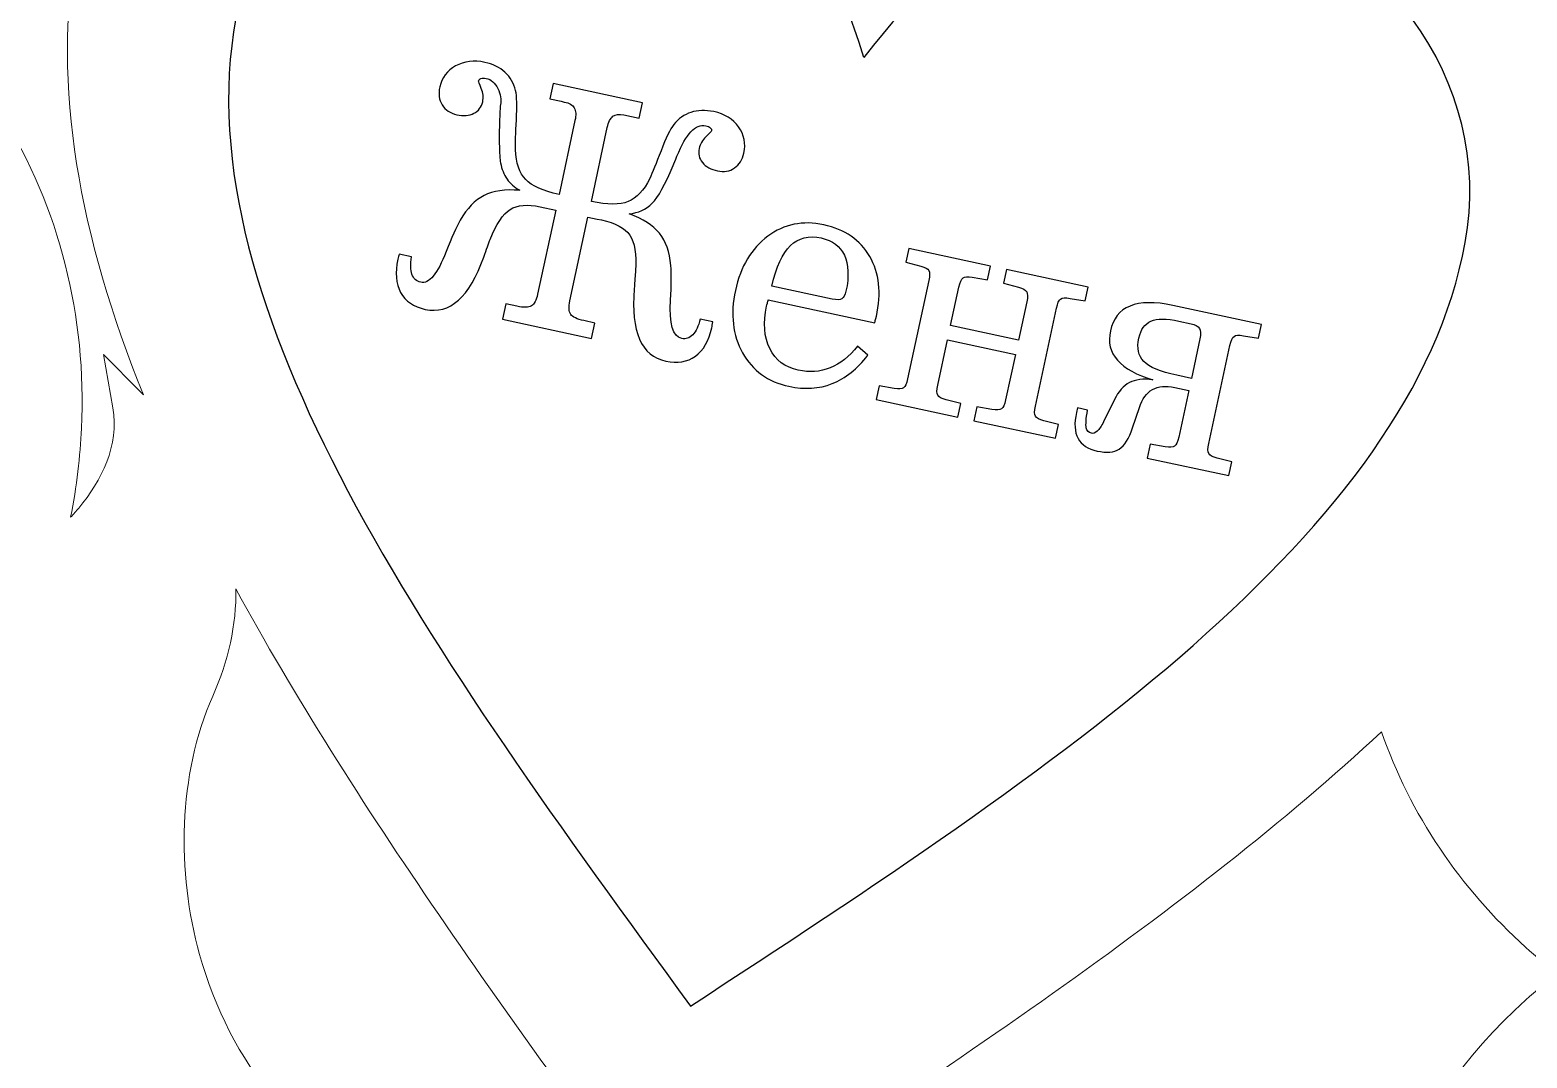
# Model space of a CAD drawing. Header units: centimetres. Extents: x -30.6 to 32.1, y -25.7 to 17.6.
# Drawn here: x 25.23 to 28.301, y 6.486 to 8.597 of the extents above; entities that cross this region are included whole.
import ezdxf

# ---------------------------------------------------------------- set-up
doc = ezdxf.new("R2010")
doc.units = ezdxf.units.CM
doc.header["$MEASUREMENT"] = 0
doc.layers.add('layer 1', color=7, linetype='Continuous')

msp = doc.modelspace()

# ---------------------------------------------------------------- linework, layer by layer
at = {"layer": 'layer 1', "color": 19, "lineweight": 20}
for points, knots in [([(17.73142, 17.14809), (17.73142, 17.14809), (31.34349, 17.14809), (31.34349, 17.14809), (31.34349, 17.14809), (31.72517, 17.14809), (32.03745, 16.83581), (32.03745, 16.45413), (32.03745, 16.45413), (32.03745, 16.45413), (32.03745, -3.15795), (32.03745, -3.15795), (32.03745, -3.15795), (32.03745, -3.53963), (31.72517, -3.85191), (31.34349, -3.85191), (31.34349, -3.85191), (31.34349, -3.85191), (17.73142, -3.85191), (17.73142, -3.85191), (17.73142, -3.85191), (17.34974, -3.85191), (17.03746, -3.53963), (17.03746, -3.15795), (17.03746, -3.15795), (17.03746, -3.15795), (17.03746, 16.45413), (17.03746, 16.45413), (17.03746, 16.45413), (17.03746, 16.83581), (17.34974, 17.14809), (17.73142, 17.14809)], [0, 0, 0, 0, 0.1111111, 0.1111111, 0.1111111, 0.1111111, 0.2222222, 0.2222222, 0.2222222, 0.2222222, 0.3333333, 0.3333333, 0.3333333, 0.3333333, 0.4444444, 0.4444444, 0.4444444, 0.4444444, 0.5555556, 0.5555556, 0.5555556, 0.5555556, 0.6666667, 0.6666667, 0.6666667, 0.6666667, 0.7777778, 0.7777778, 0.7777778, 0.7777778, 1, 1, 1, 1]), ([(25.46233, 7.84723), (25.33211, 8.17092), (25.27278, 8.48166), (25.32578, 8.77189), (25.32578, 8.77189), (25.39909, 9.17336), (25.77547, 9.44752), (26.1928, 9.42285), (26.1928, 9.42285), (26.16258, 9.44852), (26.13297, 9.47634), (26.10396, 9.50646), (26.10396, 9.50646), (25.86368, 9.75591), (25.72585, 10.08635), (25.54875, 10.38401), (25.54875, 10.38401), (25.47678, 10.50491), (25.37339, 10.63325), (25.24199, 10.68008), (25.24199, 10.68008), (25.15333, 10.71164), (25.06153, 10.70054), (24.98219, 10.6477), (24.98219, 10.6477), (24.91342, 10.60189), (24.86014, 10.52909), (24.83228, 10.44806), (24.83228, 10.44806), (24.82903, 10.43863), (24.82617, 10.42922), (24.82367, 10.41984), (24.82367, 10.41984), (24.84836, 10.40086), (24.87221, 10.38055), (24.89512, 10.35885), (24.89512, 10.35885), (24.93225, 10.41744), (25.00352, 10.46102), (25.06632, 10.47785), (25.06632, 10.47785), (25.09859, 10.48651), (25.13239, 10.48955), (25.16542, 10.48457), (25.16542, 10.48457), (25.28679, 10.46631), (25.34285, 10.35371), (25.36218, 10.23533), (25.36218, 10.23533), (25.39201, 10.05284), (25.30839, 9.94206), (25.18786, 9.89404), (25.18786, 9.89404), (25.52078, 9.0156), (24.67392, 8.28489), (24.04539, 8.7039), (24.04539, 8.7039), (23.95746, 8.76253), (23.8817, 8.84481), (23.82794, 8.93943), (23.82794, 8.93943), (23.78915, 9.00771), (23.753, 9.09989), (23.7557, 9.18123), (23.7557, 9.18123), (23.75781, 9.24433), (23.76365, 9.31248), (23.77776, 9.37395), (23.77776, 9.37395), (23.78607, 9.41022), (23.8032, 9.47577), (23.84767, 9.47504), (23.84767, 9.47504), (23.90694, 9.47407), (23.91549, 9.35253), (23.91971, 9.30877), (23.91971, 9.30877), (23.92949, 9.20752), (23.98435, 9.12908), (24.06539, 9.07864), (24.06539, 9.07864), (24.09738, 9.05874), (24.13353, 9.0432), (24.16973, 9.03479), (24.16973, 9.03479), (24.17827, 9.0328), (24.19116, 9.03038), (24.20387, 9.02931), (24.20387, 9.02931), (24.19564, 9.03689), (24.18753, 9.04458), (24.17959, 9.05256), (24.17959, 9.05256), (24.14036, 9.09208), (24.10779, 9.13608), (24.08124, 9.1863), (24.08124, 9.1863), (24.07105, 9.20558), (24.0642, 9.22645), (24.06048, 9.24818), (24.06048, 9.24818), (24.05454, 9.28298), (24.05682, 9.31888), (24.06438, 9.35318), (24.06438, 9.35318), (24.07523, 9.40258), (24.09823, 9.45343), (24.12802, 9.49306), (24.12802, 9.49306), (24.15086, 9.52342), (24.1914, 9.56433), (24.23136, 9.54627), (24.23136, 9.54627), (24.26804, 9.52971), (24.2688, 9.48065), (24.26453, 9.44499), (24.26453, 9.44499), (24.25973, 9.40492), (24.26517, 9.36452), (24.28629, 9.33038), (24.28629, 9.33038), (24.31444, 9.28487), (24.36286, 9.26229), (24.41199, 9.25479), (24.41199, 9.25479), (24.48752, 9.24325), (24.56934, 9.26506), (24.63867, 9.29612), (24.63867, 9.29612), (24.71314, 9.32946), (24.77903, 9.38252), (24.82108, 9.45714), (24.82108, 9.45714), (24.90769, 9.61085), (24.86259, 9.78897), (24.78217, 9.93536), (24.78217, 9.93536), (24.71406, 9.97781), (24.66635, 10.05213), (24.6364, 10.12943), (24.6364, 10.12943), (24.53583, 10.22445), (24.41086, 10.28327), (24.27715, 10.31375), (24.27715, 10.31375), (24.25185, 10.31951), (24.22389, 10.3247), (24.19488, 10.32888), (24.19488, 10.32888), (24.21372, 10.3186), (24.23198, 10.30812), (24.24927, 10.29775), (24.24927, 10.29775), (24.39046, 10.21294), (24.52605, 10.09625), (24.60751, 9.9443), (24.60751, 9.9443), (24.60751, 9.9443), (24.62543, 9.91086), (24.62543, 9.91086), (24.62543, 9.91086), (24.62543, 9.91086), (24.59303, 9.89393), (24.59303, 9.89393), (24.59303, 9.89393), (24.57392, 9.88391), (24.55021, 9.87479), (24.52586, 9.86905), (24.52586, 9.86905), (24.52727, 9.86608), (24.52863, 9.86321), (24.52984, 9.8604), (24.52984, 9.8604), (24.5635, 9.78366), (24.56834, 9.68117), (24.56568, 9.59804), (24.56568, 9.59804), (24.56568, 9.59804), (24.56473, 9.56856), (24.56473, 9.56856), (24.56473, 9.56856), (24.56473, 9.56856), (24.53748, 9.56366), (24.53748, 9.56366), (24.53748, 9.56366), (24.39121, 9.53742), (24.25564, 9.67818), (24.158, 9.81011), (24.158, 9.81011), (24.17663, 9.76228), (24.18542, 9.70824), (24.18351, 9.64839), (24.18351, 9.64839), (24.18351, 9.64839), (24.18267, 9.6218), (24.18267, 9.6218), (24.18267, 9.6218), (24.18267, 9.6218), (24.15866, 9.61478), (24.15866, 9.61478), (24.15866, 9.61478), (24.11908, 9.60319), (24.08991, 9.59345), (24.04742, 9.59445), (24.04742, 9.59445), (23.97844, 9.5961), (23.91958, 9.62802), (23.87083, 9.67918), (23.87083, 9.67918), (23.84123, 9.7102), (23.77289, 9.7269), (23.73337, 9.73287), (23.73337, 9.73287), (23.65381, 9.7449), (23.56914, 9.73832), (23.49136, 9.71739), (23.49136, 9.71739), (23.26143, 9.65554), (23.10475, 9.47666), (23.02248, 9.24353), (23.02248, 9.24353), (22.93794, 9.00389), (22.9102, 8.74806), (22.95053, 8.4952), (22.95053, 8.4952), (22.95986, 8.43669), (22.97285, 8.37821), (22.98982, 8.32136), (22.98982, 8.32136), (23.00126, 8.44515), (23.00598, 8.59001), (22.98446, 8.6804), (22.98446, 8.6804), (22.9744, 8.72267), (22.97567, 8.76516), (22.98709, 8.80693), (22.98709, 8.80693), (22.99656, 8.84151), (23.0124, 8.8737), (23.0315, 8.90325), (23.0315, 8.90325), (23.05651, 8.94195), (23.08713, 8.97641), (23.11913, 9.00853), (23.11913, 9.00853), (23.14074, 9.03018), (23.16566, 9.05155), (23.1859, 9.07419), (23.1859, 9.07419), (23.23504, 9.1291), (23.341, 9.25565), (23.36582, 9.32371), (23.36582, 9.32371), (23.36582, 9.32371), (23.38126, 9.36606), (23.38126, 9.36606), (23.38126, 9.36606), (23.38126, 9.36606), (23.41639, 9.34044), (23.41639, 9.34044), (23.41639, 9.34044), (23.45004, 9.31586), (23.47913, 9.2856), (23.50355, 9.25079), (23.50355, 9.25079), (23.56311, 9.16575), (23.59121, 9.05904), (23.60271, 8.95485), (23.60271, 8.95485), (23.61519, 8.84196), (23.60962, 8.72367), (23.59481, 8.61127), (23.59481, 8.61127), (23.59351, 8.60131), (23.59213, 8.59127), (23.59067, 8.58113), (23.59067, 8.58113), (23.60087, 8.59995), (23.60875, 8.61939), (23.61303, 8.63819), (23.61303, 8.63819), (23.61912, 8.66483), (23.63259, 8.69271), (23.66078, 8.69718), (23.66078, 8.69718), (23.71437, 8.70567), (23.74267, 8.61888), (23.75428, 8.57732), (23.75428, 8.57732), (23.77861, 8.49044), (23.78668, 8.39051), (23.78652, 8.30022), (23.78652, 8.30022), (23.78629, 8.1652), (23.74414, 8.09255), (23.6891, 7.97887), (23.6891, 7.97887), (23.63245, 7.86187), (23.62581, 7.77602), (23.66043, 7.6477), (23.66043, 7.6477), (23.6983, 7.50721), (23.77458, 7.38133), (23.86964, 7.27726), (23.86964, 7.27726), (23.89021, 7.2548), (23.91429, 7.23029), (23.93952, 7.20727), (23.93952, 7.20727), (23.92531, 7.26955), (23.91308, 7.3342), (23.90743, 7.39308), (23.90743, 7.39308), (23.90567, 7.41143), (23.90471, 7.42989), (23.9042, 7.44836), (23.9042, 7.44836), (23.9031, 7.4911), (23.90472, 7.53357), (23.90524, 7.57629), (23.90524, 7.57629), (23.90536, 7.589), (23.90601, 7.6324), (23.90169, 7.64274), (23.90169, 7.64274), (23.89251, 7.65885), (23.89255, 7.67935), (23.90772, 7.69278), (23.90772, 7.69278), (23.92188, 7.70528), (23.94081, 7.70264), (23.95369, 7.69083), (23.95369, 7.69083), (23.95655, 7.6882), (23.95922, 7.68527), (23.9618, 7.68234), (23.9618, 7.68234), (23.9693, 7.67389), (23.97643, 7.66478), (23.98327, 7.65574), (23.98327, 7.65574), (24.00782, 7.62336), (24.0307, 7.58885), (24.05234, 7.55423), (24.05234, 7.55423), (24.12881, 7.43193), (24.19416, 7.2986), (24.24854, 7.16364), (24.24854, 7.16364), (24.31614, 6.99584), (24.44179, 6.85653), (24.57935, 6.75123), (24.57935, 6.75123), (24.67535, 6.67777), (24.81236, 6.59549), (24.9281, 6.56516), (24.9281, 6.56516), (24.9769, 6.55237), (25.02577, 6.53719), (25.07334, 6.51894), (25.07334, 6.51894), (25.07095, 6.52225), (25.06854, 6.52555), (25.06616, 6.52883), (25.06616, 6.52883), (25.00621, 6.61078), (24.94186, 6.69092), (24.87266, 6.76408), (24.87266, 6.76408), (24.85143, 6.78653), (24.82962, 6.80842), (24.80706, 6.82936), (24.80706, 6.82936), (24.72669, 6.90415), (24.6658, 6.99353), (24.63075, 7.10144), (24.63075, 7.10144), (24.60597, 7.17774), (24.59846, 7.24962), (24.59211, 7.32918), (24.59211, 7.32918), (24.58477, 7.42118), (24.52516, 7.62825), (24.46992, 7.6976), (24.46992, 7.6976), (24.45632, 7.71468), (24.44793, 7.7366), (24.45775, 7.75838), (24.45775, 7.75838), (24.48722, 7.82381), (24.61994, 7.7619), (24.65917, 7.7384), (24.65917, 7.7384), (24.67971, 7.72611), (24.70005, 7.71123), (24.71765, 7.69369), (24.71765, 7.69369), (24.72337, 7.72024), (24.72882, 7.75342), (24.73107, 7.76519), (24.73107, 7.76519), (24.74496, 7.8379), (24.76105, 7.90907), (24.78395, 7.97926), (24.78395, 7.97926), (24.84741, 8.17359), (24.95452, 8.33608), (25.12684, 8.43586), (25.12684, 8.43586), (25.12684, 8.43586), (25.15415, 8.45166), (25.15415, 8.45166), (25.15415, 8.45166), (25.15415, 8.45166), (25.1712, 8.42392), (25.1712, 8.42392), (25.1712, 8.42392), (25.2902, 8.2303), (25.34606, 8.00939), (25.33523, 7.77841), (25.33523, 7.77841), (25.33266, 7.72343), (25.32539, 7.65812), (25.31298, 7.59605), (25.31298, 7.59605), (25.31888, 7.60249), (25.32449, 7.60893), (25.32966, 7.61515), (25.32966, 7.61515), (25.37638, 7.6715), (25.41316, 7.74313), (25.39958, 7.82081), (25.39958, 7.82081), (25.39958, 7.82081), (25.38046, 7.93023), (25.38046, 7.93023), (25.38046, 7.93023), (25.38046, 7.93023), (25.45606, 7.85363), (25.45606, 7.85363), (25.45606, 7.85363), (25.45606, 7.85363), (25.46233, 7.84723), (25.46233, 7.84723)], [0, 0, 0, 0, 0.0089286, 0.0089286, 0.0089286, 0.0089286, 0.0178571, 0.0178571, 0.0178571, 0.0178571, 0.0267857, 0.0267857, 0.0267857, 0.0267857, 0.0357143, 0.0357143, 0.0357143, 0.0357143, 0.0446429, 0.0446429, 0.0446429, 0.0446429, 0.0535714, 0.0535714, 0.0535714, 0.0535714, 0.0625, 0.0625, 0.0625, 0.0625, 0.0714286, 0.0714286, 0.0714286, 0.0714286, 0.0803571, 0.0803571, 0.0803571, 0.0803571, 0.0892857, 0.0892857, 0.0892857, 0.0892857, 0.0982143, 0.0982143, 0.0982143, 0.0982143, 0.1071429, 0.1071429, 0.1071429, 0.1071429, 0.1160714, 0.1160714, 0.1160714, 0.1160714, 0.125, 0.125, 0.125, 0.125, 0.1339286, 0.1339286, 0.1339286, 0.1339286, 0.1428571, 0.1428571, 0.1428571, 0.1428571, 0.1517857, 0.1517857, 0.1517857, 0.1517857, 0.1607143, 0.1607143, 0.1607143, 0.1607143, 0.1696429, 0.1696429, 0.1696429, 0.1696429, 0.1785714, 0.1785714, 0.1785714, 0.1785714, 0.1875, 0.1875, 0.1875, 0.1875, 0.1964286, 0.1964286, 0.1964286, 0.1964286, 0.2053571, 0.2053571, 0.2053571, 0.2053571, 0.2142857, 0.2142857, 0.2142857, 0.2142857, 0.2232143, 0.2232143, 0.2232143, 0.2232143, 0.2321429, 0.2321429, 0.2321429, 0.2321429, 0.2410714, 0.2410714, 0.2410714, 0.2410714, 0.25, 0.25, 0.25, 0.25, 0.2589286, 0.2589286, 0.2589286, 0.2589286, 0.2678571, 0.2678571, 0.2678571, 0.2678571, 0.2767857, 0.2767857, 0.2767857, 0.2767857, 0.2857143, 0.2857143, 0.2857143, 0.2857143, 0.2946429, 0.2946429, 0.2946429, 0.2946429, 0.3035714, 0.3035714, 0.3035714, 0.3035714, 0.3125, 0.3125, 0.3125, 0.3125, 0.3214286, 0.3214286, 0.3214286, 0.3214286, 0.3303571, 0.3303571, 0.3303571, 0.3303571, 0.3392857, 0.3392857, 0.3392857, 0.3392857, 0.3482143, 0.3482143, 0.3482143, 0.3482143, 0.3571429, 0.3571429, 0.3571429, 0.3571429, 0.3660714, 0.3660714, 0.3660714, 0.3660714, 0.375, 0.375, 0.375, 0.375, 0.3839286, 0.3839286, 0.3839286, 0.3839286, 0.3928571, 0.3928571, 0.3928571, 0.3928571, 0.4017857, 0.4017857, 0.4017857, 0.4017857, 0.4107143, 0.4107143, 0.4107143, 0.4107143, 0.4196429, 0.4196429, 0.4196429, 0.4196429, 0.4285714, 0.4285714, 0.4285714, 0.4285714, 0.4375, 0.4375, 0.4375, 0.4375, 0.4464286, 0.4464286, 0.4464286, 0.4464286, 0.4553571, 0.4553571, 0.4553571, 0.4553571, 0.4642857, 0.4642857, 0.4642857, 0.4642857, 0.4732143, 0.4732143, 0.4732143, 0.4732143, 0.4821429, 0.4821429, 0.4821429, 0.4821429, 0.4910714, 0.4910714, 0.4910714, 0.4910714, 0.5, 0.5, 0.5, 0.5, 0.5089286, 0.5089286, 0.5089286, 0.5089286, 0.5178571, 0.5178571, 0.5178571, 0.5178571, 0.5267857, 0.5267857, 0.5267857, 0.5267857, 0.5357143, 0.5357143, 0.5357143, 0.5357143, 0.5446429, 0.5446429, 0.5446429, 0.5446429, 0.5535714, 0.5535714, 0.5535714, 0.5535714, 0.5625, 0.5625, 0.5625, 0.5625, 0.5714286, 0.5714286, 0.5714286, 0.5714286, 0.5803571, 0.5803571, 0.5803571, 0.5803571, 0.5892857, 0.5892857, 0.5892857, 0.5892857, 0.5982143, 0.5982143, 0.5982143, 0.5982143, 0.6071429, 0.6071429, 0.6071429, 0.6071429, 0.6160714, 0.6160714, 0.6160714, 0.6160714, 0.625, 0.625, 0.625, 0.625, 0.6339286, 0.6339286, 0.6339286, 0.6339286, 0.6428571, 0.6428571, 0.6428571, 0.6428571, 0.6517857, 0.6517857, 0.6517857, 0.6517857, 0.6607143, 0.6607143, 0.6607143, 0.6607143, 0.6696429, 0.6696429, 0.6696429, 0.6696429, 0.6785714, 0.6785714, 0.6785714, 0.6785714, 0.6875, 0.6875, 0.6875, 0.6875, 0.6964286, 0.6964286, 0.6964286, 0.6964286, 0.7053571, 0.7053571, 0.7053571, 0.7053571, 0.7142857, 0.7142857, 0.7142857, 0.7142857, 0.7232143, 0.7232143, 0.7232143, 0.7232143, 0.7321429, 0.7321429, 0.7321429, 0.7321429, 0.7410714, 0.7410714, 0.7410714, 0.7410714, 0.75, 0.75, 0.75, 0.75, 0.7589286, 0.7589286, 0.7589286, 0.7589286, 0.7678571, 0.7678571, 0.7678571, 0.7678571, 0.7767857, 0.7767857, 0.7767857, 0.7767857, 0.7857143, 0.7857143, 0.7857143, 0.7857143, 0.7946429, 0.7946429, 0.7946429, 0.7946429, 0.8035714, 0.8035714, 0.8035714, 0.8035714, 0.8125, 0.8125, 0.8125, 0.8125, 0.8214286, 0.8214286, 0.8214286, 0.8214286, 0.8303571, 0.8303571, 0.8303571, 0.8303571, 0.8392857, 0.8392857, 0.8392857, 0.8392857, 0.8482143, 0.8482143, 0.8482143, 0.8482143, 0.8571429, 0.8571429, 0.8571429, 0.8571429, 0.8660714, 0.8660714, 0.8660714, 0.8660714, 0.875, 0.875, 0.875, 0.875, 0.8839286, 0.8839286, 0.8839286, 0.8839286, 0.8928571, 0.8928571, 0.8928571, 0.8928571, 0.9017857, 0.9017857, 0.9017857, 0.9017857, 0.9107143, 0.9107143, 0.9107143, 0.9107143, 0.9196429, 0.9196429, 0.9196429, 0.9196429, 0.9285714, 0.9285714, 0.9285714, 0.9285714, 0.9375, 0.9375, 0.9375, 0.9375, 0.9464286, 0.9464286, 0.9464286, 0.9464286, 0.9553571, 0.9553571, 0.9553571, 0.9553571, 0.9642857, 0.9642857, 0.9642857, 0.9642857, 0.9732143, 0.9732143, 0.9732143, 0.9732143, 0.9821429, 0.9821429, 0.9821429, 0.9821429, 1, 1, 1, 1]), ([(28.00225, 7.15565), (27.6067, 6.78773), (27.08085, 6.4436), (26.5549, 6.09949), (26.5549, 6.09949), (26.22249, 6.5552), (25.89005, 7.01092), (25.65192, 7.44942), (25.65192, 7.44942), (25.65318, 7.37536), (25.63695, 7.30138), (25.60461, 7.22865), (25.60461, 7.22865), (25.5331, 7.06778), (25.53056, 6.86742), (25.57755, 6.69863), (25.57755, 6.69863), (25.63986, 6.47471), (25.78392, 6.30359), (25.97631, 6.19596), (25.97631, 6.19596), (26.06991, 6.14358), (26.1675, 6.05613), (26.24606, 5.98118), (26.24606, 5.98118), (26.3704, 5.86257), (26.48732, 5.73196), (26.59671, 5.59774), (26.59671, 5.59774), (26.87059, 5.26163), (27.11743, 4.87582), (27.29617, 4.47287), (27.29617, 4.47287), (27.33628, 4.38243), (27.3736, 4.28936), (27.40707, 4.19437), (27.40707, 4.19437), (27.66985, 4.47362), (28.07715, 4.60061), (28.44956, 4.35838), (28.44956, 4.35838), (28.47601, 4.3421), (28.50081, 4.32328), (28.52397, 4.30261), (28.52397, 4.30261), (28.50291, 4.34815), (28.49001, 4.40054), (28.4871, 4.46026), (28.4871, 4.46026), (28.48601, 4.48218), (28.48478, 4.50487), (28.50633, 4.51946), (28.50633, 4.51946), (28.53191, 4.53681), (28.55991, 4.52173), (28.58399, 4.51085), (28.58399, 4.51085), (28.76521, 4.42885), (29.17454, 4.45258), (29.2805, 4.64614), (29.2805, 4.64614), (29.22767, 4.65774), (29.17182, 4.67191), (29.12392, 4.69551), (29.12392, 4.69551), (29.0783, 4.71799), (29.04385, 4.74751), (29.01023, 4.78373), (29.01023, 4.78373), (28.99673, 4.79831), (28.98461, 4.81255), (28.99009, 4.83391), (28.99009, 4.83391), (28.99596, 4.85675), (29.016, 4.86382), (29.0364, 4.87068), (29.0364, 4.87068), (29.08771, 4.88799), (29.13839, 4.90232), (29.1918, 4.91296), (29.1918, 4.91296), (29.28202, 4.93089), (29.36818, 4.94209), (29.45777, 4.9666), (29.45777, 4.9666), (29.56592, 4.99616), (29.68783, 5.04174), (29.78492, 5.09568), (29.78492, 5.09568), (29.87406, 5.14522), (29.93011, 5.19746), (29.98266, 5.28195), (29.98266, 5.28195), (30.0133, 5.33119), (30.04002, 5.38455), (30.06454, 5.43855), (30.06454, 5.43855), (29.91794, 5.31097), (29.7424, 5.24194), (29.54352, 5.37382), (29.54352, 5.37382), (29.54271, 5.37436), (29.54193, 5.37489), (29.54116, 5.37542), (29.54116, 5.37542), (29.40022, 5.16851), (29.11923, 5.07249), (28.86916, 5.06905), (28.86916, 5.06905), (28.55836, 5.06471), (28.2639, 5.19303), (28.08869, 5.44159), (28.08869, 5.44159), (28.03107, 5.5233), (27.99155, 5.61425), (27.97073, 5.71055), (27.97073, 5.71055), (27.90006, 6.0372), (28.04847, 6.38067), (28.29808, 6.60537), (28.29808, 6.60537), (28.31912, 6.62432), (28.34068, 6.64227), (28.36268, 6.65931), (28.36268, 6.65931), (28.34068, 6.67635), (28.31912, 6.69432), (28.29808, 6.71327), (28.29808, 6.71327), (28.1644, 6.8336), (28.05977, 6.98801), (28.00225, 7.15565)], [0, 0, 0, 0, 0.0294118, 0.0294118, 0.0294118, 0.0294118, 0.0588235, 0.0588235, 0.0588235, 0.0588235, 0.0882353, 0.0882353, 0.0882353, 0.0882353, 0.1176471, 0.1176471, 0.1176471, 0.1176471, 0.1470588, 0.1470588, 0.1470588, 0.1470588, 0.1764706, 0.1764706, 0.1764706, 0.1764706, 0.2058824, 0.2058824, 0.2058824, 0.2058824, 0.2352941, 0.2352941, 0.2352941, 0.2352941, 0.2647059, 0.2647059, 0.2647059, 0.2647059, 0.2941176, 0.2941176, 0.2941176, 0.2941176, 0.3235294, 0.3235294, 0.3235294, 0.3235294, 0.3529412, 0.3529412, 0.3529412, 0.3529412, 0.3823529, 0.3823529, 0.3823529, 0.3823529, 0.4117647, 0.4117647, 0.4117647, 0.4117647, 0.4411765, 0.4411765, 0.4411765, 0.4411765, 0.4705882, 0.4705882, 0.4705882, 0.4705882, 0.5, 0.5, 0.5, 0.5, 0.5294118, 0.5294118, 0.5294118, 0.5294118, 0.5588235, 0.5588235, 0.5588235, 0.5588235, 0.5882353, 0.5882353, 0.5882353, 0.5882353, 0.6176471, 0.6176471, 0.6176471, 0.6176471, 0.6470588, 0.6470588, 0.6470588, 0.6470588, 0.6764706, 0.6764706, 0.6764706, 0.6764706, 0.7058824, 0.7058824, 0.7058824, 0.7058824, 0.7352941, 0.7352941, 0.7352941, 0.7352941, 0.7647059, 0.7647059, 0.7647059, 0.7647059, 0.7941176, 0.7941176, 0.7941176, 0.7941176, 0.8235294, 0.8235294, 0.8235294, 0.8235294, 0.8529412, 0.8529412, 0.8529412, 0.8529412, 0.8823529, 0.8823529, 0.8823529, 0.8823529, 0.9117647, 0.9117647, 0.9117647, 0.9117647, 0.9411765, 0.9411765, 0.9411765, 0.9411765, 1, 1, 1, 1])]:
    msp.add_open_spline(points, degree=3, knots=knots, dxfattribs=at)
at = {"layer": 'layer 1', "color": 51}
msp.add_open_spline([(26.94018, 8.54019), (27.15251, 8.81103), (27.33749, 8.93204), (27.65274, 8.87448), (27.65274, 8.87448), (28.00077, 8.81093), (28.23421, 8.4909), (28.17381, 8.16013), (28.17381, 8.16013), (28.06439, 7.56089), (27.32448, 7.07678), (26.58456, 6.59269), (26.58456, 6.59269), (26.06348, 7.30704), (25.54242, 8.02141), (25.65184, 8.62064), (25.65184, 8.62064), (25.71224, 8.95141), (26.04371, 9.16829), (26.39175, 9.10474), (26.39175, 9.10474), (26.707, 9.04717), (26.83727, 8.86859), (26.94018, 8.54019)], degree=3, knots=[0, 0, 0, 0, 0.1428571, 0.1428571, 0.1428571, 0.1428571, 0.2857143, 0.2857143, 0.2857143, 0.2857143, 0.4285714, 0.4285714, 0.4285714, 0.4285714, 0.5714286, 0.5714286, 0.5714286, 0.5714286, 0.7142857, 0.7142857, 0.7142857, 0.7142857, 1, 1, 1, 1], dxfattribs=at)
at = {"layer": 'layer 1', "color": 250}
for points, knots in [([(26.31495, 8.25889), (26.31495, 8.25889), (26.3476, 8.41038), (26.3476, 8.41038), (26.3476, 8.41038), (26.35008, 8.42187), (26.34963, 8.43061), (26.34622, 8.43649), (26.34622, 8.43649), (26.34281, 8.44236), (26.33597, 8.44641), (26.32571, 8.44862), (26.32571, 8.44862), (26.32571, 8.44862), (26.31912, 8.45004), (26.31912, 8.45004), (26.31912, 8.45004), (26.31912, 8.45004), (26.29623, 8.45497), (26.29623, 8.45497), (26.29623, 8.45497), (26.29623, 8.45497), (26.30302, 8.48646), (26.30302, 8.48646), (26.30302, 8.48646), (26.30302, 8.48646), (26.48587, 8.44705), (26.48587, 8.44705), (26.48587, 8.44705), (26.48587, 8.44705), (26.47908, 8.41556), (26.47908, 8.41556), (26.47908, 8.41556), (26.47908, 8.41556), (26.44761, 8.42235), (26.44761, 8.42235), (26.44761, 8.42235), (26.43823, 8.42437), (26.43089, 8.42338), (26.42556, 8.41927), (26.42556, 8.41927), (26.42024, 8.41516), (26.41634, 8.40736), (26.41391, 8.39609), (26.41391, 8.39609), (26.41391, 8.39609), (26.38126, 8.2446), (26.38126, 8.2446), (26.38126, 8.2446), (26.41419, 8.2375), (26.43927, 8.23735), (26.45665, 8.24423), (26.45665, 8.24423), (26.47402, 8.25112), (26.48877, 8.26699), (26.50088, 8.29171), (26.50088, 8.29171), (26.50648, 8.30359), (26.51417, 8.32249), (26.52412, 8.34862), (26.52412, 8.34862), (26.5341, 8.37486), (26.54288, 8.39282), (26.55046, 8.40252), (26.55046, 8.40252), (26.55996, 8.41461), (26.57166, 8.42283), (26.58561, 8.42741), (26.58561, 8.42741), (26.59957, 8.43201), (26.6151, 8.43252), (26.63218, 8.42884), (26.63218, 8.42884), (26.65462, 8.424), (26.67164, 8.41355), (26.68325, 8.3975), (26.68325, 8.3975), (26.69486, 8.38145), (26.69847, 8.36349), (26.69414, 8.3434), (26.69414, 8.3434), (26.69128, 8.33012), (26.6849, 8.32004), (26.67489, 8.3132), (26.67489, 8.3132), (26.66501, 8.30634), (26.65338, 8.30441), (26.64009, 8.30727), (26.64009, 8.30727), (26.62636, 8.31023), (26.61603, 8.31595), (26.60919, 8.32432), (26.60919, 8.32432), (26.60226, 8.33282), (26.60001, 8.34242), (26.60237, 8.35336), (26.60237, 8.35336), (26.60424, 8.36207), (26.60886, 8.36996), (26.61622, 8.37701), (26.61622, 8.37701), (26.62358, 8.38407), (26.62739, 8.38816), (26.62763, 8.38928), (26.62763, 8.38928), (26.62814, 8.39162), (26.62731, 8.39378), (26.62517, 8.39576), (26.62517, 8.39576), (26.62314, 8.39772), (26.62005, 8.39908), (26.61591, 8.39997), (26.61591, 8.39997), (26.59492, 8.4045), (26.57535, 8.3836), (26.55689, 8.33747), (26.55689, 8.33747), (26.55355, 8.32907), (26.55088, 8.32264), (26.549, 8.31826), (26.549, 8.31826), (26.53285, 8.2791), (26.51851, 8.25321), (26.50601, 8.24072), (26.50601, 8.24072), (26.49352, 8.22835), (26.47769, 8.22101), (26.45858, 8.21905), (26.45858, 8.21905), (26.48696, 8.20873), (26.50771, 8.1955), (26.52079, 8.17924), (26.52079, 8.17924), (26.53399, 8.16296), (26.54172, 8.14086), (26.54425, 8.11297), (26.54425, 8.11297), (26.5456, 8.09597), (26.54544, 8.07241), (26.54371, 8.04218), (26.54371, 8.04218), (26.5409, 7.99337), (26.54852, 7.96696), (26.56661, 7.96306), (26.56661, 7.96306), (26.57509, 7.96124), (26.58266, 7.96381), (26.5893, 7.97079), (26.5893, 7.97079), (26.59595, 7.97776), (26.60106, 7.98847), (26.60465, 8.003), (26.60465, 8.003), (26.60465, 8.003), (26.63011, 7.99751), (26.63011, 7.99751), (26.63011, 7.99751), (26.62983, 7.99512), (26.62957, 7.99284), (26.62924, 7.9908), (26.62924, 7.9908), (26.62895, 7.98888), (26.62854, 7.98698), (26.62818, 7.98531), (26.62818, 7.98531), (26.62238, 7.9584), (26.61118, 7.93897), (26.59469, 7.92699), (26.59469, 7.92699), (26.57819, 7.91489), (26.55793, 7.91143), (26.53404, 7.91658), (26.53404, 7.91658), (26.48359, 7.92746), (26.46201, 7.97696), (26.46919, 8.06502), (26.46919, 8.06502), (26.47035, 8.08124), (26.47116, 8.09368), (26.47177, 8.10243), (26.47177, 8.10243), (26.47402, 8.13617), (26.47012, 8.16037), (26.4601, 8.17516), (26.4601, 8.17516), (26.44995, 8.18984), (26.4306, 8.20032), (26.4018, 8.20652), (26.4018, 8.20652), (26.4018, 8.20652), (26.39297, 8.20843), (26.39297, 8.20843), (26.39297, 8.20843), (26.39297, 8.20843), (26.37433, 8.21244), (26.37433, 8.21244), (26.37433, 8.21244), (26.37433, 8.21244), (26.33725, 8.04041), (26.33725, 8.04041), (26.33725, 8.04041), (26.33449, 8.02758), (26.33507, 8.01834), (26.33889, 8.01273), (26.33889, 8.01273), (26.3427, 8.00712), (26.3517, 8.00284), (26.36588, 7.99978), (26.36588, 7.99978), (26.36588, 7.99978), (26.38843, 7.99492), (26.38843, 7.99492), (26.38843, 7.99492), (26.38843, 7.99492), (26.38164, 7.96344), (26.38164, 7.96344), (26.38164, 7.96344), (26.38164, 7.96344), (26.19879, 8.00285), (26.19879, 8.00285), (26.19879, 8.00285), (26.19879, 8.00285), (26.20557, 8.03433), (26.20557, 8.03433), (26.20557, 8.03433), (26.20557, 8.03433), (26.22846, 8.0294), (26.22846, 8.0294), (26.22846, 8.0294), (26.24241, 8.02639), (26.25238, 8.02658), (26.25817, 8.03012), (26.25817, 8.03012), (26.26396, 8.03366), (26.26813, 8.04164), (26.27082, 8.05415), (26.27082, 8.05415), (26.27082, 8.05415), (26.30802, 8.22673), (26.30802, 8.22673), (26.30802, 8.22673), (26.30802, 8.22673), (26.27654, 8.23352), (26.27654, 8.23352), (26.27654, 8.23352), (26.25019, 8.2392), (26.22947, 8.23736), (26.21461, 8.22806), (26.21461, 8.22806), (26.19974, 8.21865), (26.18611, 8.19822), (26.17381, 8.16664), (26.17381, 8.16664), (26.17059, 8.15823), (26.16623, 8.14609), (26.16047, 8.13027), (26.16047, 8.13027), (26.13103, 8.04783), (26.09108, 8.01205), (26.04039, 8.02298), (26.04039, 8.02298), (26.01662, 8.0281), (25.99983, 8.03966), (25.99004, 8.05765), (25.99004, 8.05765), (25.98023, 8.07554), (25.97826, 8.0984), (25.98423, 8.12608), (25.98423, 8.12608), (25.98461, 8.12786), (25.98509, 8.12952), (25.98556, 8.13117), (25.98556, 8.13117), (25.98601, 8.13271), (25.98648, 8.13435), (25.98709, 8.1361), (25.98709, 8.1361), (25.98709, 8.1361), (26.01255, 8.13061), (26.01255, 8.13061), (26.01255, 8.13061), (26.00983, 8.11589), (26.01008, 8.10403), (26.01327, 8.09494), (26.01327, 8.09494), (26.01644, 8.08584), (26.02239, 8.08036), (26.0311, 8.07848), (26.0311, 8.07848), (26.04829, 8.07478), (26.06566, 8.0958), (26.08321, 8.14142), (26.08321, 8.14142), (26.09441, 8.17009), (26.10407, 8.19161), (26.11222, 8.20608), (26.11222, 8.20608), (26.12611, 8.23043), (26.14249, 8.24734), (26.16111, 8.25676), (26.16111, 8.25676), (26.17984, 8.26617), (26.2042, 8.26967), (26.23419, 8.26741), (26.23419, 8.26741), (26.22349, 8.27357), (26.21487, 8.28127), (26.20833, 8.29051), (26.20833, 8.29051), (26.20193, 8.29984), (26.19739, 8.31074), (26.19486, 8.32344), (26.19486, 8.32344), (26.1936, 8.33002), (26.19282, 8.34373), (26.19245, 8.36426), (26.19245, 8.36426), (26.19238, 8.36824), (26.19228, 8.37107), (26.19223, 8.37295), (26.19223, 8.37295), (26.19235, 8.38928), (26.19262, 8.40464), (26.19322, 8.41876), (26.19322, 8.41876), (26.1937, 8.43292), (26.19426, 8.44097), (26.19474, 8.4432), (26.19474, 8.4432), (26.19701, 8.4537), (26.19518, 8.46472), (26.18951, 8.47634), (26.18951, 8.47634), (26.18383, 8.48796), (26.17574, 8.49484), (26.16524, 8.49711), (26.16524, 8.49711), (26.16089, 8.49804), (26.15737, 8.49798), (26.15483, 8.49702), (26.15483, 8.49702), (26.15214, 8.49596), (26.15057, 8.49408), (26.15002, 8.49151), (26.15002, 8.49151), (26.14988, 8.49084), (26.15171, 8.48577), (26.15551, 8.47631), (26.15551, 8.47631), (26.15919, 8.46687), (26.16016, 8.45778), (26.15828, 8.44907), (26.15828, 8.44907), (26.15593, 8.43813), (26.14991, 8.43032), (26.14021, 8.4254), (26.14021, 8.4254), (26.13053, 8.42059), (26.11875, 8.41963), (26.10514, 8.42257), (26.10514, 8.42257), (26.09141, 8.42552), (26.0814, 8.43223), (26.07513, 8.4427), (26.07513, 8.4427), (26.06886, 8.45317), (26.06721, 8.46555), (26.07031, 8.47995), (26.07031, 8.47995), (26.07433, 8.49859), (26.08511, 8.51286), (26.10275, 8.52261), (26.10275, 8.52261), (26.12039, 8.53236), (26.14032, 8.53484), (26.16253, 8.53006), (26.16253, 8.53006), (26.17928, 8.52645), (26.19311, 8.51961), (26.20404, 8.50965), (26.20404, 8.50965), (26.2151, 8.49968), (26.22226, 8.48739), (26.22572, 8.47251), (26.22572, 8.47251), (26.22853, 8.4601), (26.22908, 8.43989), (26.22742, 8.4121), (26.22742, 8.4121), (26.22574, 8.38431), (26.22511, 8.36399), (26.22558, 8.35104), (26.22558, 8.35104), (26.22661, 8.32325), (26.23363, 8.3027), (26.24653, 8.28941), (26.24653, 8.28941), (26.25943, 8.27611), (26.28224, 8.26594), (26.31495, 8.25889)], [0, 0, 0, 0, 0.009901, 0.009901, 0.009901, 0.009901, 0.019802, 0.019802, 0.019802, 0.019802, 0.029703, 0.029703, 0.029703, 0.029703, 0.039604, 0.039604, 0.039604, 0.039604, 0.049505, 0.049505, 0.049505, 0.049505, 0.0594059, 0.0594059, 0.0594059, 0.0594059, 0.0693069, 0.0693069, 0.0693069, 0.0693069, 0.0792079, 0.0792079, 0.0792079, 0.0792079, 0.0891089, 0.0891089, 0.0891089, 0.0891089, 0.0990099, 0.0990099, 0.0990099, 0.0990099, 0.1089109, 0.1089109, 0.1089109, 0.1089109, 0.1188119, 0.1188119, 0.1188119, 0.1188119, 0.1287129, 0.1287129, 0.1287129, 0.1287129, 0.1386139, 0.1386139, 0.1386139, 0.1386139, 0.1485149, 0.1485149, 0.1485149, 0.1485149, 0.1584158, 0.1584158, 0.1584158, 0.1584158, 0.1683168, 0.1683168, 0.1683168, 0.1683168, 0.1782178, 0.1782178, 0.1782178, 0.1782178, 0.1881188, 0.1881188, 0.1881188, 0.1881188, 0.1980198, 0.1980198, 0.1980198, 0.1980198, 0.2079208, 0.2079208, 0.2079208, 0.2079208, 0.2178218, 0.2178218, 0.2178218, 0.2178218, 0.2277228, 0.2277228, 0.2277228, 0.2277228, 0.2376238, 0.2376238, 0.2376238, 0.2376238, 0.2475248, 0.2475248, 0.2475248, 0.2475248, 0.2574257, 0.2574257, 0.2574257, 0.2574257, 0.2673267, 0.2673267, 0.2673267, 0.2673267, 0.2772277, 0.2772277, 0.2772277, 0.2772277, 0.2871287, 0.2871287, 0.2871287, 0.2871287, 0.2970297, 0.2970297, 0.2970297, 0.2970297, 0.3069307, 0.3069307, 0.3069307, 0.3069307, 0.3168317, 0.3168317, 0.3168317, 0.3168317, 0.3267327, 0.3267327, 0.3267327, 0.3267327, 0.3366337, 0.3366337, 0.3366337, 0.3366337, 0.3465347, 0.3465347, 0.3465347, 0.3465347, 0.3564356, 0.3564356, 0.3564356, 0.3564356, 0.3663366, 0.3663366, 0.3663366, 0.3663366, 0.3762376, 0.3762376, 0.3762376, 0.3762376, 0.3861386, 0.3861386, 0.3861386, 0.3861386, 0.3960396, 0.3960396, 0.3960396, 0.3960396, 0.4059406, 0.4059406, 0.4059406, 0.4059406, 0.4158416, 0.4158416, 0.4158416, 0.4158416, 0.4257426, 0.4257426, 0.4257426, 0.4257426, 0.4356436, 0.4356436, 0.4356436, 0.4356436, 0.4455446, 0.4455446, 0.4455446, 0.4455446, 0.4554455, 0.4554455, 0.4554455, 0.4554455, 0.4653465, 0.4653465, 0.4653465, 0.4653465, 0.4752475, 0.4752475, 0.4752475, 0.4752475, 0.4851485, 0.4851485, 0.4851485, 0.4851485, 0.4950495, 0.4950495, 0.4950495, 0.4950495, 0.5049505, 0.5049505, 0.5049505, 0.5049505, 0.5148515, 0.5148515, 0.5148515, 0.5148515, 0.5247525, 0.5247525, 0.5247525, 0.5247525, 0.5346535, 0.5346535, 0.5346535, 0.5346535, 0.5445545, 0.5445545, 0.5445545, 0.5445545, 0.5544554, 0.5544554, 0.5544554, 0.5544554, 0.5643564, 0.5643564, 0.5643564, 0.5643564, 0.5742574, 0.5742574, 0.5742574, 0.5742574, 0.5841584, 0.5841584, 0.5841584, 0.5841584, 0.5940594, 0.5940594, 0.5940594, 0.5940594, 0.6039604, 0.6039604, 0.6039604, 0.6039604, 0.6138614, 0.6138614, 0.6138614, 0.6138614, 0.6237624, 0.6237624, 0.6237624, 0.6237624, 0.6336634, 0.6336634, 0.6336634, 0.6336634, 0.6435644, 0.6435644, 0.6435644, 0.6435644, 0.6534653, 0.6534653, 0.6534653, 0.6534653, 0.6633663, 0.6633663, 0.6633663, 0.6633663, 0.6732673, 0.6732673, 0.6732673, 0.6732673, 0.6831683, 0.6831683, 0.6831683, 0.6831683, 0.6930693, 0.6930693, 0.6930693, 0.6930693, 0.7029703, 0.7029703, 0.7029703, 0.7029703, 0.7128713, 0.7128713, 0.7128713, 0.7128713, 0.7227723, 0.7227723, 0.7227723, 0.7227723, 0.7326733, 0.7326733, 0.7326733, 0.7326733, 0.7425743, 0.7425743, 0.7425743, 0.7425743, 0.7524752, 0.7524752, 0.7524752, 0.7524752, 0.7623762, 0.7623762, 0.7623762, 0.7623762, 0.7722772, 0.7722772, 0.7722772, 0.7722772, 0.7821782, 0.7821782, 0.7821782, 0.7821782, 0.7920792, 0.7920792, 0.7920792, 0.7920792, 0.8019802, 0.8019802, 0.8019802, 0.8019802, 0.8118812, 0.8118812, 0.8118812, 0.8118812, 0.8217822, 0.8217822, 0.8217822, 0.8217822, 0.8316832, 0.8316832, 0.8316832, 0.8316832, 0.8415842, 0.8415842, 0.8415842, 0.8415842, 0.8514851, 0.8514851, 0.8514851, 0.8514851, 0.8613861, 0.8613861, 0.8613861, 0.8613861, 0.8712871, 0.8712871, 0.8712871, 0.8712871, 0.8811881, 0.8811881, 0.8811881, 0.8811881, 0.8910891, 0.8910891, 0.8910891, 0.8910891, 0.9009901, 0.9009901, 0.9009901, 0.9009901, 0.9108911, 0.9108911, 0.9108911, 0.9108911, 0.9207921, 0.9207921, 0.9207921, 0.9207921, 0.9306931, 0.9306931, 0.9306931, 0.9306931, 0.9405941, 0.9405941, 0.9405941, 0.9405941, 0.950495, 0.950495, 0.950495, 0.950495, 0.960396, 0.960396, 0.960396, 0.960396, 0.970297, 0.970297, 0.970297, 0.970297, 0.980198, 0.980198, 0.980198, 0.980198, 1, 1, 1, 1]), ([(26.92747, 7.94732), (26.92747, 7.94732), (26.94813, 7.92885), (26.94813, 7.92885), (26.94813, 7.92885), (26.92677, 7.90075), (26.90258, 7.88119), (26.87552, 7.87056), (26.87552, 7.87056), (26.84846, 7.85992), (26.81873, 7.85803), (26.78647, 7.86498), (26.78647, 7.86498), (26.74349, 7.87424), (26.71173, 7.89709), (26.69145, 7.93359), (26.69145, 7.93359), (26.67114, 7.96998), (26.66622, 8.01274), (26.67678, 8.06175), (26.67678, 8.06175), (26.68739, 8.11098), (26.70954, 8.14815), (26.74305, 8.17304), (26.74305, 8.17304), (26.77657, 8.19795), (26.81495, 8.2058), (26.85793, 8.19654), (26.85793, 8.19654), (26.90136, 8.18718), (26.9328, 8.16556), (26.95236, 8.13168), (26.95236, 8.13168), (26.97181, 8.09781), (26.9764, 8.05675), (26.96601, 8.00853), (26.96601, 8.00853), (26.96572, 8.00719), (26.96514, 8.00509), (26.96428, 8.00212), (26.96428, 8.00212), (26.96338, 7.99905), (26.96278, 7.99684), (26.96244, 7.99527), (26.96244, 7.99527), (26.96244, 7.99527), (26.74409, 8.04233), (26.74409, 8.04233), (26.74409, 8.04233), (26.7437, 8.04055), (26.74311, 8.03834), (26.74231, 8.03571), (26.74231, 8.03571), (26.74151, 8.03308), (26.74095, 8.03098), (26.74068, 8.02975), (26.74068, 8.02975), (26.73325, 7.99526), (26.7355, 7.96615), (26.7473, 7.94234), (26.7473, 7.94234), (26.75924, 7.91862), (26.7786, 7.90382), (26.80562, 7.898), (26.80562, 7.898), (26.82873, 7.89302), (26.85046, 7.89465), (26.87089, 7.90274), (26.87089, 7.90274), (26.89125, 7.91097), (26.9101, 7.92583), (26.92747, 7.94732)], [0, 0, 0, 0, 0.0526316, 0.0526316, 0.0526316, 0.0526316, 0.1052632, 0.1052632, 0.1052632, 0.1052632, 0.1578947, 0.1578947, 0.1578947, 0.1578947, 0.2105263, 0.2105263, 0.2105263, 0.2105263, 0.2631579, 0.2631579, 0.2631579, 0.2631579, 0.3157895, 0.3157895, 0.3157895, 0.3157895, 0.3684211, 0.3684211, 0.3684211, 0.3684211, 0.4210526, 0.4210526, 0.4210526, 0.4210526, 0.4736842, 0.4736842, 0.4736842, 0.4736842, 0.5263158, 0.5263158, 0.5263158, 0.5263158, 0.5789474, 0.5789474, 0.5789474, 0.5789474, 0.6315789, 0.6315789, 0.6315789, 0.6315789, 0.6842105, 0.6842105, 0.6842105, 0.6842105, 0.7368421, 0.7368421, 0.7368421, 0.7368421, 0.7894737, 0.7894737, 0.7894737, 0.7894737, 0.8421053, 0.8421053, 0.8421053, 0.8421053, 0.8947368, 0.8947368, 0.8947368, 0.8947368, 1, 1, 1, 1]), ([(26.87544, 8.04417), (26.88459, 8.0422), (26.89118, 8.0424), (26.89507, 8.04473), (26.89507, 8.04473), (26.89896, 8.04704), (26.90183, 8.05226), (26.90359, 8.06041), (26.90359, 8.06041), (26.91011, 8.09067), (26.90897, 8.11521), (26.90029, 8.13402), (26.90029, 8.13402), (26.89162, 8.15283), (26.87582, 8.16464), (26.85294, 8.16957), (26.85294, 8.16957), (26.82738, 8.17508), (26.80637, 8.1698), (26.78983, 8.15374), (26.78983, 8.15374), (26.77328, 8.13768), (26.76044, 8.11007), (26.7513, 8.07092), (26.7513, 8.07092), (26.7513, 8.07092), (26.87544, 8.04417), (26.87544, 8.04417)], [0, 0, 0, 0, 0.125, 0.125, 0.125, 0.125, 0.25, 0.25, 0.25, 0.25, 0.375, 0.375, 0.375, 0.375, 0.5, 0.5, 0.5, 0.5, 0.625, 0.625, 0.625, 0.625, 0.75, 0.75, 0.75, 0.75, 1, 1, 1, 1]), ([(27.27448, 8.03865), (27.2766, 8.04848), (27.27657, 8.05538), (27.27422, 8.05915), (27.27422, 8.05915), (27.27199, 8.0629), (27.26624, 8.06601), (27.25718, 8.06843), (27.25718, 8.06843), (27.25718, 8.06843), (27.22655, 8.07643), (27.22655, 8.07643), (27.22655, 8.07643), (27.22655, 8.07643), (27.23262, 8.10456), (27.23262, 8.10456), (27.23262, 8.10456), (27.23262, 8.10456), (27.40006, 8.06847), (27.40006, 8.06847), (27.40006, 8.06847), (27.40006, 8.06847), (27.394, 8.04034), (27.394, 8.04034), (27.394, 8.04034), (27.394, 8.04034), (27.36335, 8.04555), (27.36335, 8.04555), (27.36335, 8.04555), (27.35388, 8.04713), (27.34735, 8.04666), (27.34388, 8.04413), (27.34388, 8.04413), (27.34042, 8.04162), (27.33755, 8.03534), (27.33543, 8.02552), (27.33543, 8.02552), (27.33543, 8.02552), (27.292, 7.82401), (27.292, 7.82401), (27.292, 7.82401), (27.28988, 7.81419), (27.28994, 7.8074), (27.29228, 7.80363), (27.29228, 7.80363), (27.29451, 7.79987), (27.30027, 7.79677), (27.30954, 7.7943), (27.30954, 7.7943), (27.30954, 7.7943), (27.33929, 7.78649), (27.33929, 7.78649), (27.33929, 7.78649), (27.33929, 7.78649), (27.33322, 7.75836), (27.33322, 7.75836), (27.33322, 7.75836), (27.33322, 7.75836), (27.16578, 7.79444), (27.16578, 7.79444), (27.16578, 7.79444), (27.16578, 7.79444), (27.17184, 7.82258), (27.17184, 7.82258), (27.17184, 7.82258), (27.17184, 7.82258), (27.20272, 7.81732), (27.20272, 7.81732), (27.20272, 7.81732), (27.21241, 7.81571), (27.21904, 7.81614), (27.22262, 7.81864), (27.22262, 7.81864), (27.22609, 7.82117), (27.22893, 7.82733), (27.23105, 7.83715), (27.23105, 7.83715), (27.23105, 7.83715), (27.25112, 7.93025), (27.25112, 7.93025), (27.25112, 7.93025), (27.25112, 7.93025), (27.11179, 7.96028), (27.11179, 7.96028), (27.11179, 7.96028), (27.11179, 7.96028), (27.09173, 7.86718), (27.09173, 7.86718), (27.09173, 7.86718), (27.08956, 7.85713), (27.08962, 7.85034), (27.09176, 7.84673), (27.09176, 7.84673), (27.09388, 7.843), (27.09966, 7.84001), (27.10894, 7.83754), (27.10894, 7.83754), (27.10894, 7.83754), (27.13901, 7.82965), (27.13901, 7.82965), (27.13901, 7.82965), (27.13901, 7.82965), (27.13295, 7.80152), (27.13295, 7.80152), (27.13295, 7.80152), (27.13295, 7.80152), (26.9655, 7.83761), (26.9655, 7.83761), (26.9655, 7.83761), (26.9655, 7.83761), (26.97156, 7.86574), (26.97156, 7.86574), (26.97156, 7.86574), (26.97156, 7.86574), (27.00255, 7.86046), (27.00255, 7.86046), (27.00255, 7.86046), (27.0118, 7.85894), (27.01819, 7.85931), (27.02166, 7.86184), (27.02166, 7.86184), (27.0251, 7.86425), (27.02794, 7.87041), (27.0301, 7.88046), (27.0301, 7.88046), (27.0301, 7.88046), (27.07353, 8.08196), (27.07353, 8.08196), (27.07353, 8.08196), (27.0757, 8.09201), (27.07567, 8.0989), (27.07353, 8.10252), (27.07353, 8.10252), (27.07141, 8.10624), (27.06586, 8.1092), (27.05702, 8.11157), (27.05702, 8.11157), (27.05702, 8.11157), (27.02627, 8.11959), (27.02627, 8.11959), (27.02627, 8.11959), (27.02627, 8.11959), (27.03233, 8.14773), (27.03233, 8.14773), (27.03233, 8.14773), (27.03233, 8.14773), (27.19979, 8.11164), (27.19979, 8.11164), (27.19979, 8.11164), (27.19979, 8.11164), (27.19373, 8.0835), (27.19373, 8.0835), (27.19373, 8.0835), (27.19373, 8.0835), (27.16274, 8.08878), (27.16274, 8.08878), (27.16274, 8.08878), (27.15349, 8.09031), (27.1471, 8.08993), (27.14363, 8.08741), (27.14363, 8.08741), (27.1402, 8.08499), (27.13732, 8.07873), (27.13516, 8.06868), (27.13516, 8.06868), (27.13516, 8.06868), (27.11815, 7.98975), (27.11815, 7.98975), (27.11815, 7.98975), (27.11815, 7.98975), (27.25747, 7.95973), (27.25747, 7.95973), (27.25747, 7.95973), (27.25747, 7.95973), (27.27448, 8.03865), (27.27448, 8.03865)], [0, 0, 0, 0, 0.0222222, 0.0222222, 0.0222222, 0.0222222, 0.0444444, 0.0444444, 0.0444444, 0.0444444, 0.0666667, 0.0666667, 0.0666667, 0.0666667, 0.0888889, 0.0888889, 0.0888889, 0.0888889, 0.1111111, 0.1111111, 0.1111111, 0.1111111, 0.1333333, 0.1333333, 0.1333333, 0.1333333, 0.1555556, 0.1555556, 0.1555556, 0.1555556, 0.1777778, 0.1777778, 0.1777778, 0.1777778, 0.2, 0.2, 0.2, 0.2, 0.2222222, 0.2222222, 0.2222222, 0.2222222, 0.2444444, 0.2444444, 0.2444444, 0.2444444, 0.2666667, 0.2666667, 0.2666667, 0.2666667, 0.2888889, 0.2888889, 0.2888889, 0.2888889, 0.3111111, 0.3111111, 0.3111111, 0.3111111, 0.3333333, 0.3333333, 0.3333333, 0.3333333, 0.3555556, 0.3555556, 0.3555556, 0.3555556, 0.3777778, 0.3777778, 0.3777778, 0.3777778, 0.4, 0.4, 0.4, 0.4, 0.4222222, 0.4222222, 0.4222222, 0.4222222, 0.4444444, 0.4444444, 0.4444444, 0.4444444, 0.4666667, 0.4666667, 0.4666667, 0.4666667, 0.4888889, 0.4888889, 0.4888889, 0.4888889, 0.5111111, 0.5111111, 0.5111111, 0.5111111, 0.5333333, 0.5333333, 0.5333333, 0.5333333, 0.5555556, 0.5555556, 0.5555556, 0.5555556, 0.5777778, 0.5777778, 0.5777778, 0.5777778, 0.6, 0.6, 0.6, 0.6, 0.6222222, 0.6222222, 0.6222222, 0.6222222, 0.6444444, 0.6444444, 0.6444444, 0.6444444, 0.6666667, 0.6666667, 0.6666667, 0.6666667, 0.6888889, 0.6888889, 0.6888889, 0.6888889, 0.7111111, 0.7111111, 0.7111111, 0.7111111, 0.7333333, 0.7333333, 0.7333333, 0.7333333, 0.7555556, 0.7555556, 0.7555556, 0.7555556, 0.7777778, 0.7777778, 0.7777778, 0.7777778, 0.8, 0.8, 0.8, 0.8, 0.8222222, 0.8222222, 0.8222222, 0.8222222, 0.8444444, 0.8444444, 0.8444444, 0.8444444, 0.8666667, 0.8666667, 0.8666667, 0.8666667, 0.8888889, 0.8888889, 0.8888889, 0.8888889, 0.9111111, 0.9111111, 0.9111111, 0.9111111, 0.9333333, 0.9333333, 0.9333333, 0.9333333, 0.9555556, 0.9555556, 0.9555556, 0.9555556, 1, 1, 1, 1]), ([(27.52144, 7.71779), (27.52144, 7.71779), (27.5275, 7.74592), (27.5275, 7.74592), (27.5275, 7.74592), (27.5275, 7.74592), (27.5585, 7.74065), (27.5585, 7.74065), (27.5585, 7.74065), (27.56774, 7.73912), (27.57414, 7.73949), (27.5776, 7.74202), (27.5776, 7.74202), (27.58104, 7.74443), (27.58388, 7.75059), (27.58605, 7.76064), (27.58605, 7.76064), (27.58605, 7.76064), (27.60669, 7.85642), (27.60669, 7.85642), (27.60669, 7.85642), (27.60669, 7.85642), (27.578, 7.8626), (27.578, 7.8626), (27.578, 7.8626), (27.55948, 7.8666), (27.54422, 7.86521), (27.53225, 7.85845), (27.53225, 7.85845), (27.52027, 7.85168), (27.51142, 7.83934), (27.50547, 7.82146), (27.50547, 7.82146), (27.50547, 7.82146), (27.49134, 7.77976), (27.49134, 7.77976), (27.49134, 7.77976), (27.48411, 7.75761), (27.47503, 7.7431), (27.4642, 7.7362), (27.4642, 7.7362), (27.45337, 7.72931), (27.43825, 7.72801), (27.41882, 7.73219), (27.41882, 7.73219), (27.39962, 7.73633), (27.38653, 7.74499), (27.37954, 7.75807), (27.37954, 7.75807), (27.37255, 7.77114), (27.37146, 7.78889), (27.3763, 7.81134), (27.3763, 7.81134), (27.3763, 7.81134), (27.37835, 7.82082), (27.37835, 7.82082), (27.37835, 7.82082), (27.37835, 7.82082), (27.399, 7.81637), (27.399, 7.81637), (27.399, 7.81637), (27.39609, 7.79854), (27.39522, 7.78635), (27.39642, 7.78002), (27.39642, 7.78002), (27.39771, 7.77355), (27.40122, 7.76975), (27.40713, 7.76848), (27.40713, 7.76848), (27.41082, 7.76769), (27.41478, 7.76928), (27.41915, 7.77325), (27.41915, 7.77325), (27.4234, 7.77724), (27.42754, 7.78347), (27.43169, 7.79192), (27.43169, 7.79192), (27.43169, 7.79192), (27.45436, 7.83797), (27.45436, 7.83797), (27.45436, 7.83797), (27.46252, 7.85467), (27.47272, 7.86626), (27.48507, 7.87259), (27.48507, 7.87259), (27.4973, 7.87894), (27.51337, 7.88086), (27.53318, 7.87846), (27.53318, 7.87846), (27.49941, 7.88819), (27.4752, 7.90159), (27.46048, 7.91843), (27.46048, 7.91843), (27.44577, 7.93526), (27.44087, 7.95536), (27.44593, 7.97881), (27.44593, 7.97881), (27.45136, 8.00403), (27.46485, 8.0211), (27.48636, 8.02978), (27.48636, 8.02978), (27.50787, 8.03858), (27.53715, 8.03893), (27.57421, 8.03094), (27.57421, 8.03094), (27.57421, 8.03094), (27.75573, 7.99182), (27.75573, 7.99182), (27.75573, 7.99182), (27.75573, 7.99182), (27.74967, 7.96368), (27.74967, 7.96368), (27.74967, 7.96368), (27.74967, 7.96368), (27.71869, 7.96896), (27.71869, 7.96896), (27.71869, 7.96896), (27.70943, 7.97049), (27.70305, 7.97011), (27.69958, 7.9676), (27.69958, 7.9676), (27.69614, 7.96518), (27.69327, 7.95891), (27.6911, 7.94886), (27.6911, 7.94886), (27.6911, 7.94886), (27.64767, 7.74736), (27.64767, 7.74736), (27.64767, 7.74736), (27.64551, 7.73731), (27.64557, 7.73052), (27.64771, 7.72691), (27.64771, 7.72691), (27.64983, 7.72318), (27.65561, 7.72019), (27.66488, 7.71772), (27.66488, 7.71772), (27.66488, 7.71772), (27.69496, 7.70983), (27.69496, 7.70983), (27.69496, 7.70983), (27.69496, 7.70983), (27.6889, 7.6817), (27.6889, 7.6817), (27.6889, 7.6817), (27.6889, 7.6817), (27.52144, 7.71779), (27.52144, 7.71779)], [0, 0, 0, 0, 0.0263158, 0.0263158, 0.0263158, 0.0263158, 0.0526316, 0.0526316, 0.0526316, 0.0526316, 0.0789474, 0.0789474, 0.0789474, 0.0789474, 0.1052632, 0.1052632, 0.1052632, 0.1052632, 0.1315789, 0.1315789, 0.1315789, 0.1315789, 0.1578947, 0.1578947, 0.1578947, 0.1578947, 0.1842105, 0.1842105, 0.1842105, 0.1842105, 0.2105263, 0.2105263, 0.2105263, 0.2105263, 0.2368421, 0.2368421, 0.2368421, 0.2368421, 0.2631579, 0.2631579, 0.2631579, 0.2631579, 0.2894737, 0.2894737, 0.2894737, 0.2894737, 0.3157895, 0.3157895, 0.3157895, 0.3157895, 0.3421053, 0.3421053, 0.3421053, 0.3421053, 0.3684211, 0.3684211, 0.3684211, 0.3684211, 0.3947368, 0.3947368, 0.3947368, 0.3947368, 0.4210526, 0.4210526, 0.4210526, 0.4210526, 0.4473684, 0.4473684, 0.4473684, 0.4473684, 0.4736842, 0.4736842, 0.4736842, 0.4736842, 0.5, 0.5, 0.5, 0.5, 0.5263158, 0.5263158, 0.5263158, 0.5263158, 0.5526316, 0.5526316, 0.5526316, 0.5526316, 0.5789474, 0.5789474, 0.5789474, 0.5789474, 0.6052632, 0.6052632, 0.6052632, 0.6052632, 0.6315789, 0.6315789, 0.6315789, 0.6315789, 0.6578947, 0.6578947, 0.6578947, 0.6578947, 0.6842105, 0.6842105, 0.6842105, 0.6842105, 0.7105263, 0.7105263, 0.7105263, 0.7105263, 0.7368421, 0.7368421, 0.7368421, 0.7368421, 0.7631579, 0.7631579, 0.7631579, 0.7631579, 0.7894737, 0.7894737, 0.7894737, 0.7894737, 0.8157895, 0.8157895, 0.8157895, 0.8157895, 0.8421053, 0.8421053, 0.8421053, 0.8421053, 0.8684211, 0.8684211, 0.8684211, 0.8684211, 0.8947368, 0.8947368, 0.8947368, 0.8947368, 0.9210526, 0.9210526, 0.9210526, 0.9210526, 0.9473684, 0.9473684, 0.9473684, 0.9473684, 1, 1, 1, 1]), ([(27.61203, 7.8812), (27.61203, 7.8812), (27.62948, 7.96214), (27.62948, 7.96214), (27.62948, 7.96214), (27.63164, 7.97219), (27.63136, 7.9795), (27.62857, 7.98395), (27.62857, 7.98395), (27.6258, 7.9884), (27.62007, 7.99162), (27.61158, 7.99345), (27.61158, 7.99345), (27.61158, 7.99345), (27.58646, 7.99886), (27.58646, 7.99886), (27.58646, 7.99886), (27.56101, 8.00434), (27.54186, 8.00439), (27.52921, 7.99882), (27.52921, 7.99882), (27.51647, 7.99339), (27.50823, 7.98173), (27.50443, 7.96409), (27.50443, 7.96409), (27.5, 7.94355), (27.50344, 7.92751), (27.5146, 7.91588), (27.5146, 7.91588), (27.52578, 7.90435), (27.54818, 7.89496), (27.582, 7.88767), (27.582, 7.88767), (27.582, 7.88767), (27.61203, 7.8812), (27.61203, 7.8812)], [0, 0, 0, 0, 0.1, 0.1, 0.1, 0.1, 0.2, 0.2, 0.2, 0.2, 0.3, 0.3, 0.3, 0.3, 0.4, 0.4, 0.4, 0.4, 0.5, 0.5, 0.5, 0.5, 0.6, 0.6, 0.6, 0.6, 0.7, 0.7, 0.7, 0.7, 0.8, 0.8, 0.8, 0.8, 1, 1, 1, 1])]:
    msp.add_open_spline(points, degree=3, knots=knots, dxfattribs=at)

doc.saveas('drawing.dxf')
